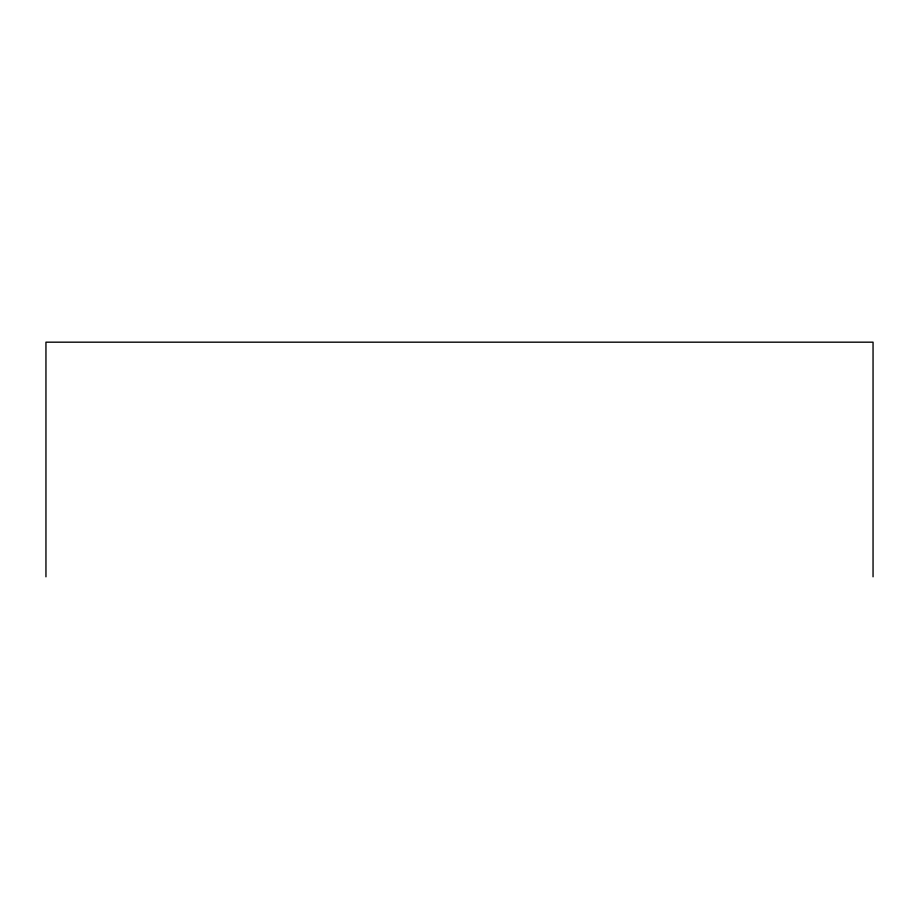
<?xml version="1.0" encoding="UTF-8"?>
<svg xmlns="http://www.w3.org/2000/svg" width="919" height="919" viewBox="0 0 919 919"><rect width="100%" height="100%" fill="white"/><g stroke="black" fill="none" stroke-linecap="round" stroke-linejoin="round"><path stroke-width="1.38" d="M873.05 576.822L873.05 342.178L45.95 342.178L45.95 576.822"/></g></svg>
